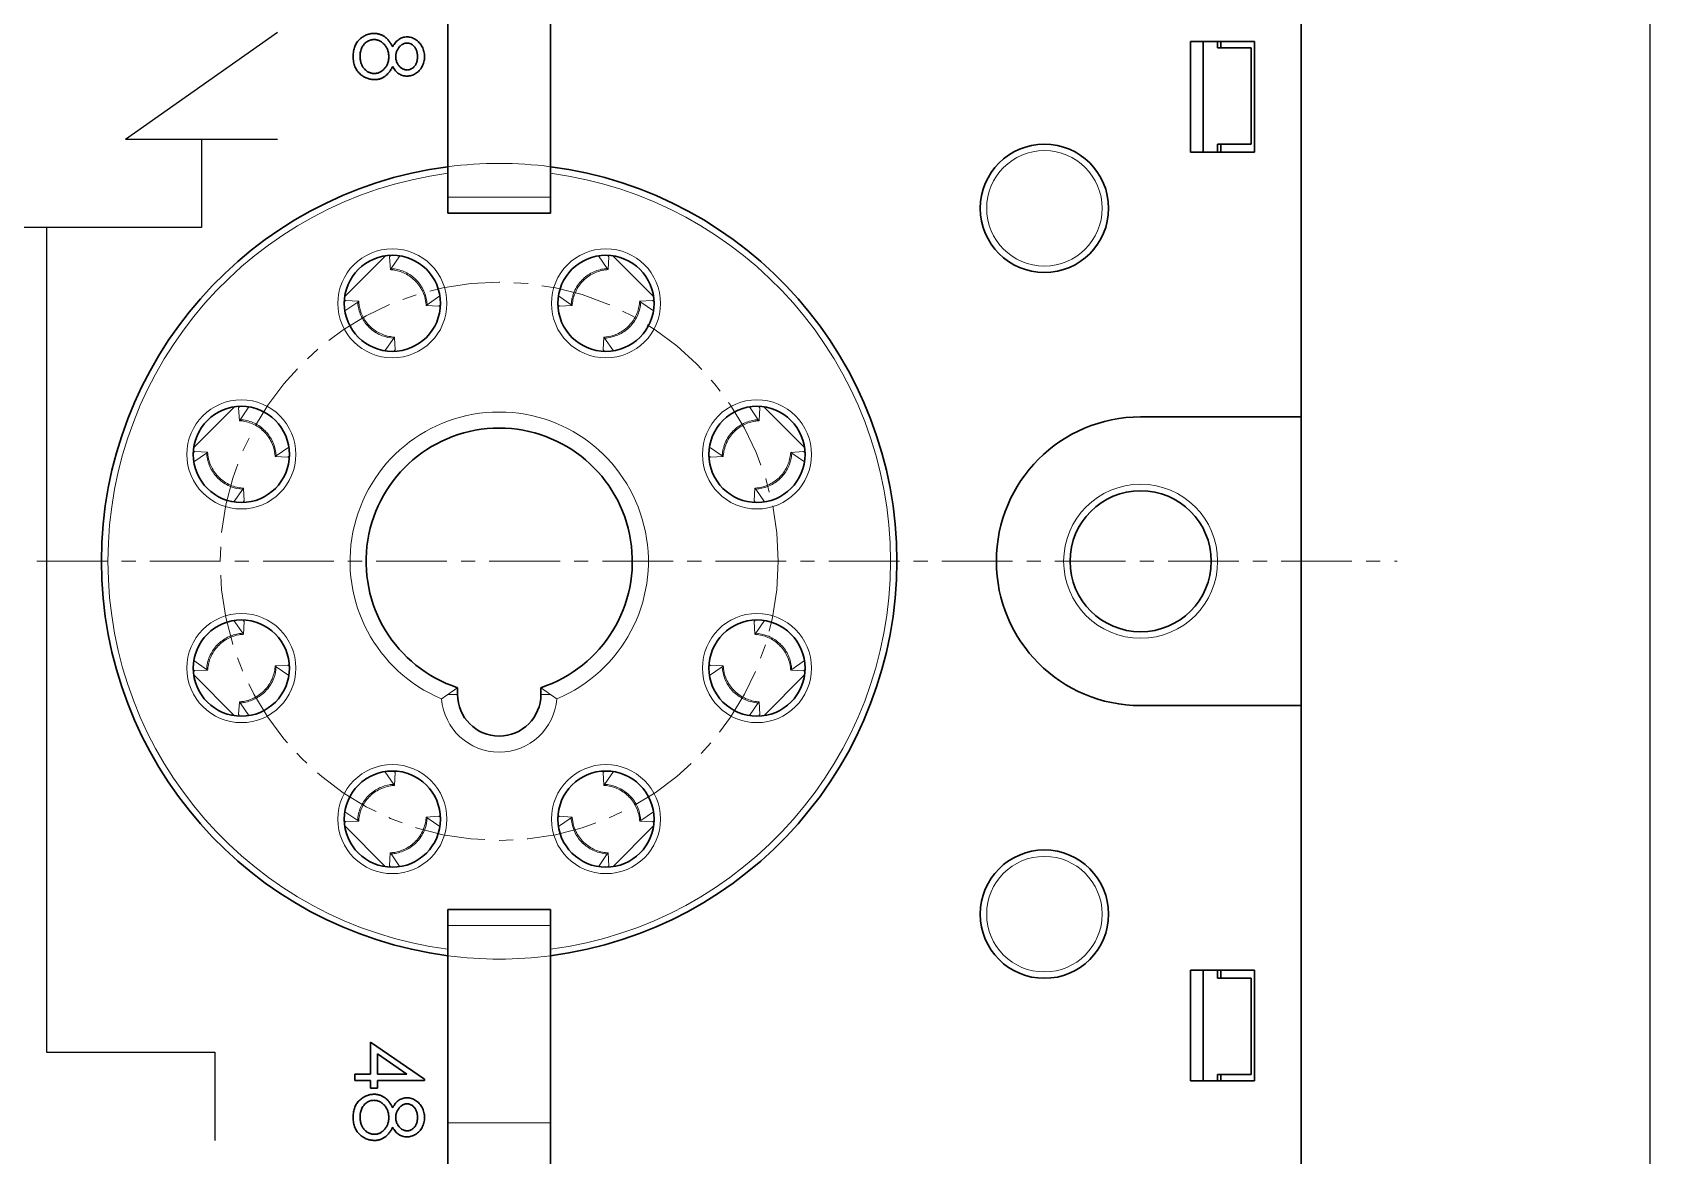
# Model space of a CAD drawing. Header units: millimetres. Extents: x 29 to 409, y 30 to 301.
# Drawn here: x 117.82 to 146.41, y 171.37 to 191.22 of the extents above; entities that cross this region are included whole.
import ezdxf

# ---------------------------------------------------------------- set-up
doc = ezdxf.new("R2010")
doc.units = ezdxf.units.MM
doc.linetypes.add('CENTER', pattern=[2, 1.25, -0.25, 0.25, -0.25])
doc.layers.add('ASHADE', color=7, linetype='Continuous')
for name, color, linetype, lineweight in [('Z_OM_CENTER', 4, 'CENTER', 13), ('Z_OM_OUTLINE', 7, 'Continuous', 30), ('Z_OM_THIN_LINE', 2, 'Continuous', 13)]:
    doc.layers.add(name, color=color, linetype=linetype, lineweight=lineweight)

msp = doc.modelspace()

# ---------------------------------------------------------------- linework, layer by layer
for p, q in [((120.807, 189.327), (120.807, 187.771)), ((120.807, 187.771), (115.329, 187.771)), ((118.068, 187.771), (118.068, 173.194)), ((118.068, 173.194), (121.045, 173.194)), ((121.045, 173.194), (121.045, 171.636))]:
    msp.add_line(p, q)
at = {"layer": 'ASHADE', "ltscale": 2}
for p, q in [((146.409, 236.123), (146.409, 157.77)), ((122.149, 191.219), (119.466, 189.327))]:
    msp.add_line(p, q, dxfattribs=at)
at = {"layer": 'ASHADE'}
msp.add_line((122.149, 189.327), (119.466, 189.327), dxfattribs=at)
at = {"layer": 'Z_OM_CENTER'}
msp.add_line((111.895, 181.872), (141.946, 181.872), dxfattribs=at)
msp.add_circle((126.07, 181.872), 4.933, dxfattribs=at)
at = {"layer": 'Z_OM_OUTLINE'}
for p, q in [((125.162, 201.15), (125.162, 188.844)), ((126.977, 188.844), (126.977, 201.15)), ((140.245, 195.537), (140.245, 184.424)), ((138.289, 191.058), (138.289, 189.101)), ((139.423, 191.058), (138.289, 191.058)), ((138.515, 189.101), (138.515, 191.058)), ((138.77, 191.058), (138.77, 190.944)), ((138.827, 191.058), (138.827, 190.944)), ((139.423, 189.101), (139.423, 191.058)), ((138.77, 190.944), (139.366, 190.944)), ((139.366, 190.944), (139.366, 189.243)), ((138.289, 189.101), (139.423, 189.101)), ((138.77, 189.243), (138.77, 189.101)), ((139.366, 189.243), (138.77, 189.243)), ((138.827, 189.243), (138.827, 189.101)), ((125.162, 188.73), (125.162, 188.024)), ((126.977, 188.024), (126.977, 188.73)), ((126.977, 188.024), (125.162, 188.024)), ((139.961, 184.424), (137.41, 184.424)), ((140.245, 184.424), (139.961, 184.424)), ((140.245, 184.424), (140.245, 184.31)), ((140.245, 179.434), (140.245, 184.31)), ((125.333, 179.637), (125.333, 179.519)), ((126.807, 179.519), (126.807, 179.637)), ((137.41, 179.321), (139.961, 179.321)), ((139.961, 179.321), (140.245, 179.321)), ((140.245, 179.434), (140.245, 179.321)), ((140.245, 179.321), (140.245, 168.207)), ((125.162, 175.72), (126.977, 175.72)), ((125.162, 175.72), (125.162, 175.014)), ((126.977, 175.014), (126.977, 175.72)), ((125.162, 174.9), (125.162, 162.594)), ((126.977, 162.594), (126.977, 174.9)), ((139.423, 174.643), (138.289, 174.643)), ((138.289, 174.643), (138.289, 172.687)), ((138.515, 172.687), (138.515, 174.643)), ((138.77, 174.643), (138.77, 174.501)), ((138.77, 174.501), (139.366, 174.501)), ((138.827, 174.501), (138.827, 174.643)), ((139.366, 174.501), (139.366, 172.8)), ((139.423, 172.687), (139.423, 174.643)), ((123.795, 172.806), (123.795, 173.375)), ((123.795, 173.375), (124.749, 172.72)), ((124.439, 172.806), (123.918, 173.164)), ((123.918, 173.164), (123.918, 172.806)), ((123.518, 172.698), (123.518, 172.806)), ((123.518, 172.806), (123.795, 172.806)), ((123.795, 172.698), (123.518, 172.698)), ((123.795, 172.56), (123.795, 172.698)), ((123.918, 172.806), (124.439, 172.806)), ((124.749, 172.698), (123.918, 172.698)), ((123.918, 172.698), (123.918, 172.56)), ((124.749, 172.72), (124.749, 172.698)), ((138.77, 172.8), (138.77, 172.687)), ((139.366, 172.8), (138.77, 172.8)), ((138.827, 172.687), (138.827, 172.8)), ((123.918, 172.56), (123.795, 172.56)), ((138.289, 172.687), (139.423, 172.687))]:
    msp.add_line(p, q, dxfattribs=at)
for centre, radius in [((135.709, 188.109), 1.134), ((124.182, 186.43), 0.85), ((127.957, 186.43), 0.85), ((121.512, 183.76), 0.85), ((130.627, 183.76), 0.85), ((137.41, 181.872), 1.247), ((121.512, 179.984), 0.85), ((130.627, 179.984), 0.85), ((124.182, 177.315), 0.85), ((127.957, 177.315), 0.85), ((135.709, 175.635), 1.134)]:
    msp.add_circle(centre, radius, dxfattribs=at)
for centre, radius, start, end in [((126.07, 181.872), 7.031, 97.4137, 262.5863), ((126.07, 181.872), 7.031, 277.4137, 82.5863), ((137.41, 181.872), 2.551, 90, 270), ((126.07, 181.872), 2.353, 288.2554, 251.7446), ((126.07, 179.519), 0.737, 180, 0)]:
    msp.add_arc(centre, radius, start, end, dxfattribs=at)
for points, knots in [([(123.487, 190.794), (123.488, 190.81), (123.489, 190.841), (123.494, 190.887), (123.503, 190.929), (123.515, 190.969), (123.532, 191.006), (123.552, 191.039), (123.575, 191.07), (123.603, 191.097), (123.632, 191.121), (123.662, 191.142), (123.693, 191.159), (123.724, 191.174), (123.757, 191.186), (123.79, 191.194), (123.824, 191.199), (123.846, 191.199), (123.858, 191.2)], [0, 0, 0, 0, 0.078554, 0.152858, 0.223553, 0.290738, 0.355408, 0.418294, 0.48039, 0.543072, 0.604921, 0.664394, 0.721936, 0.778013, 0.833835, 0.888865, 0.944091, 1, 1, 1, 1]), ([(123.854, 191.092), (123.844, 191.091), (123.822, 191.09), (123.79, 191.083), (123.76, 191.071), (123.731, 191.055), (123.703, 191.034), (123.679, 191.009), (123.658, 190.981), (123.641, 190.949), (123.627, 190.914), (123.618, 190.875), (123.611, 190.835), (123.611, 190.807), (123.61, 190.792)], [0, 0, 0, 0, 0.0749255, 0.1491945, 0.2245771, 0.3027299, 0.3823548, 0.4612145, 0.542631, 0.6269606, 0.7143537, 0.8048319, 0.9000909, 1, 1, 1, 1]), ([(124.118, 190.785), (124.118, 190.796), (124.118, 190.817), (124.114, 190.848), (124.108, 190.877), (124.099, 190.905), (124.088, 190.932), (124.074, 190.957), (124.058, 190.981), (124.04, 191.004), (124.02, 191.024), (123.998, 191.043), (123.976, 191.058), (123.954, 191.07), (123.93, 191.08), (123.906, 191.087), (123.88, 191.091), (123.863, 191.092), (123.854, 191.092)], [0, 0, 0, 0, 0.071271, 0.139816, 0.206503, 0.271543, 0.336092, 0.399815, 0.464273, 0.529341, 0.593716, 0.655632, 0.7149, 0.772168, 0.828849, 0.885119, 0.942078, 1, 1, 1, 1]), ([(123.858, 191.2), (123.866, 191.199), (123.883, 191.199), (123.908, 191.196), (123.931, 191.192), (123.955, 191.186), (123.978, 191.178), (124, 191.168), (124.021, 191.157), (124.042, 191.144), (124.062, 191.129), (124.082, 191.111), (124.101, 191.092), (124.119, 191.07), (124.137, 191.047), (124.154, 191.021), (124.171, 190.993), (124.182, 190.973), (124.187, 190.963)], [0, 0, 0, 0, 0.0588485, 0.1163054, 0.1726599, 0.2287605, 0.2845557, 0.3407401, 0.3971085, 0.4542808, 0.5127523, 0.573448, 0.6364163, 0.7023888, 0.7715029, 0.844198, 0.9200767, 1, 1, 1, 1]), ([(124.187, 190.963), (124.194, 190.977), (124.209, 191.004), (124.236, 191.04), (124.265, 191.07), (124.297, 191.095), (124.331, 191.114), (124.367, 191.128), (124.404, 191.137), (124.429, 191.138), (124.441, 191.138)], [0, 0, 0, 0, 0.1458763, 0.2820157, 0.410969, 0.5347112, 0.6543962, 0.7701078, 0.884543, 1, 1, 1, 1]), ([(124.439, 191.03), (124.433, 191.03), (124.421, 191.03), (124.402, 191.026), (124.385, 191.02), (124.367, 191.012), (124.35, 191.002), (124.334, 190.99), (124.318, 190.974), (124.302, 190.958), (124.288, 190.939), (124.275, 190.92), (124.265, 190.9), (124.256, 190.879), (124.25, 190.857), (124.245, 190.835), (124.242, 190.812), (124.242, 190.796), (124.241, 190.788)], [0, 0, 0, 0, 0.054576, 0.10785, 0.16217, 0.217474, 0.274475, 0.334804, 0.398034, 0.465249, 0.53341, 0.600034, 0.665926, 0.731025, 0.796839, 0.863262, 0.930816, 1, 1, 1, 1]), ([(124.626, 190.792), (124.626, 190.801), (124.625, 190.817), (124.623, 190.841), (124.619, 190.864), (124.613, 190.886), (124.605, 190.907), (124.595, 190.927), (124.584, 190.946), (124.571, 190.963), (124.557, 190.979), (124.543, 190.993), (124.527, 191.004), (124.511, 191.014), (124.494, 191.021), (124.476, 191.026), (124.458, 191.03), (124.446, 191.03), (124.439, 191.03)], [0, 0, 0, 0, 0.075221, 0.147165, 0.216383, 0.283941, 0.350301, 0.414972, 0.479181, 0.544184, 0.607558, 0.667324, 0.725168, 0.781029, 0.834891, 0.889471, 0.944089, 1, 1, 1, 1]), ([(124.441, 191.138), (124.454, 191.138), (124.48, 191.136), (124.518, 191.127), (124.556, 191.112), (124.592, 191.092), (124.627, 191.067), (124.658, 191.037), (124.685, 191.002), (124.708, 190.964), (124.727, 190.922), (124.739, 190.878), (124.748, 190.833), (124.749, 190.802), (124.749, 190.786)], [0, 0, 0, 0, 0.0740604, 0.1488743, 0.2266737, 0.3081503, 0.3912005, 0.4739748, 0.5583406, 0.6454044, 0.733357, 0.8210873, 0.9092848, 1, 1, 1, 1]), ([(123.619, 190.475), (123.609, 190.485), (123.588, 190.504), (123.561, 190.536), (123.538, 190.572), (123.519, 190.61), (123.505, 190.652), (123.495, 190.697), (123.489, 190.744), (123.488, 190.777), (123.487, 190.794)], [0, 0, 0, 0, 0.119283, 0.237093, 0.354796, 0.474576, 0.59746, 0.724926, 0.858883, 1, 1, 1, 1]), ([(123.61, 190.792), (123.611, 190.781), (123.611, 190.759), (123.615, 190.727), (123.621, 190.697), (123.629, 190.669), (123.64, 190.642), (123.653, 190.617), (123.668, 190.594), (123.687, 190.573), (123.706, 190.554), (123.726, 190.537), (123.748, 190.523), (123.77, 190.512), (123.792, 190.503), (123.816, 190.496), (123.841, 190.492), (123.857, 190.492), (123.866, 190.492)], [0, 0, 0, 0, 0.076539, 0.149123, 0.218771, 0.28534, 0.350781, 0.414576, 0.477614, 0.540787, 0.602606, 0.662422, 0.720006, 0.775964, 0.831158, 0.886696, 0.942567, 1, 1, 1, 1]), ([(123.866, 190.492), (123.874, 190.492), (123.89, 190.493), (123.914, 190.497), (123.937, 190.503), (123.959, 190.513), (123.981, 190.525), (124.002, 190.54), (124.023, 190.558), (124.042, 190.578), (124.06, 190.6), (124.076, 190.623), (124.089, 190.647), (124.099, 190.673), (124.108, 190.699), (124.114, 190.727), (124.118, 190.756), (124.118, 190.775), (124.118, 190.785)], [0, 0, 0, 0, 0.057334, 0.113052, 0.169164, 0.225971, 0.283742, 0.343364, 0.406235, 0.471713, 0.538317, 0.603371, 0.667636, 0.732253, 0.797026, 0.863062, 0.930364, 1, 1, 1, 1]), ([(124.241, 190.788), (124.242, 190.778), (124.242, 190.758), (124.248, 190.728), (124.256, 190.698), (124.269, 190.671), (124.284, 190.645), (124.301, 190.621), (124.322, 190.601), (124.345, 190.584), (124.369, 190.571), (124.393, 190.561), (124.417, 190.555), (124.434, 190.554), (124.442, 190.553)], [0, 0, 0, 0, 0.089713, 0.178541, 0.266908, 0.356931, 0.445731, 0.530796, 0.614591, 0.698244, 0.779084, 0.855316, 0.928538, 1, 1, 1, 1]), ([(124.749, 190.786), (124.749, 190.771), (124.748, 190.741), (124.739, 190.697), (124.726, 190.654), (124.707, 190.614), (124.684, 190.577), (124.657, 190.543), (124.626, 190.514), (124.592, 190.49), (124.555, 190.47), (124.517, 190.456), (124.478, 190.447), (124.451, 190.446), (124.438, 190.446)], [0, 0, 0, 0, 0.0893862, 0.1762594, 0.2630042, 0.3498012, 0.4354314, 0.5192022, 0.601265, 0.684145, 0.7658684, 0.8449177, 0.9223003, 1, 1, 1, 1]), ([(124.442, 190.553), (124.448, 190.554), (124.459, 190.554), (124.476, 190.557), (124.492, 190.562), (124.508, 190.569), (124.524, 190.577), (124.539, 190.588), (124.554, 190.6), (124.569, 190.614), (124.582, 190.63), (124.594, 190.649), (124.604, 190.668), (124.612, 190.69), (124.618, 190.713), (124.623, 190.738), (124.625, 190.765), (124.626, 190.783), (124.626, 190.792)], [0, 0, 0, 0, 0.050877, 0.100984, 0.151695, 0.202988, 0.255805, 0.311371, 0.368807, 0.430023, 0.492497, 0.556592, 0.622183, 0.690346, 0.761503, 0.836437, 0.915529, 1, 1, 1, 1]), ([(123.868, 190.384), (123.856, 190.384), (123.833, 190.385), (123.8, 190.39), (123.767, 190.396), (123.735, 190.407), (123.704, 190.419), (123.675, 190.435), (123.646, 190.453), (123.628, 190.468), (123.619, 190.475)], [0, 0, 0, 0, 0.128164, 0.253685, 0.377344, 0.500524, 0.6229, 0.745827, 0.871389, 1, 1, 1, 1]), ([(124.187, 190.616), (124.182, 190.606), (124.172, 190.587), (124.155, 190.56), (124.139, 190.535), (124.122, 190.512), (124.104, 190.491), (124.085, 190.472), (124.067, 190.454), (124.047, 190.44), (124.027, 190.426), (124.006, 190.415), (123.985, 190.405), (123.963, 190.398), (123.94, 190.391), (123.916, 190.387), (123.892, 190.385), (123.876, 190.384), (123.868, 190.384)], [0, 0, 0, 0, 0.079014, 0.154585, 0.226862, 0.295893, 0.361596, 0.424657, 0.485332, 0.544011, 0.600974, 0.657857, 0.713988, 0.769479, 0.826138, 0.882891, 0.940704, 1, 1, 1, 1]), ([(124.438, 190.446), (124.425, 190.446), (124.399, 190.447), (124.362, 190.455), (124.327, 190.469), (124.294, 190.488), (124.264, 190.512), (124.236, 190.542), (124.209, 190.577), (124.194, 190.603), (124.187, 190.616)], [0, 0, 0, 0, 0.121933, 0.239469, 0.354795, 0.471503, 0.5923, 0.719236, 0.854858, 1, 1, 1, 1]), ([(125.162, 188.844), (125.162, 188.844), (125.162, 188.832), (125.162, 188.789), (125.162, 188.76), (125.162, 188.73)], [0, 0, 0, 0, 0.5, 0.5, 1, 1, 1, 1]), ([(126.977, 188.73), (126.977, 188.76), (126.977, 188.789), (126.977, 188.832), (126.977, 188.844), (126.977, 188.844)], [0, 0, 0, 0, 0.5, 0.5, 1, 1, 1, 1]), ([(125.162, 175.014), (125.162, 174.984), (125.162, 174.955), (125.162, 174.913), (125.162, 174.9), (125.162, 174.9)], [0, 0, 0, 0, 0.5, 0.5, 1, 1, 1, 1]), ([(126.977, 174.9), (126.977, 174.9), (126.977, 174.913), (126.977, 174.955), (126.977, 174.984), (126.977, 175.014)], [0, 0, 0, 0, 0.5, 0.5, 1, 1, 1, 1]), ([(123.487, 172.046), (123.488, 172.062), (123.489, 172.094), (123.494, 172.139), (123.503, 172.182), (123.515, 172.222), (123.532, 172.258), (123.552, 172.292), (123.575, 172.322), (123.603, 172.349), (123.632, 172.374), (123.662, 172.395), (123.693, 172.412), (123.724, 172.427), (123.757, 172.438), (123.79, 172.446), (123.824, 172.451), (123.846, 172.452), (123.858, 172.452)], [0, 0, 0, 0, 0.078554, 0.152858, 0.223553, 0.290738, 0.355408, 0.418294, 0.48039, 0.543072, 0.604921, 0.664394, 0.721936, 0.778013, 0.833835, 0.888865, 0.944091, 1, 1, 1, 1]), ([(123.858, 172.452), (123.866, 172.452), (123.883, 172.452), (123.908, 172.449), (123.931, 172.445), (123.955, 172.439), (123.978, 172.431), (124, 172.421), (124.021, 172.41), (124.042, 172.396), (124.062, 172.382), (124.082, 172.364), (124.101, 172.345), (124.119, 172.323), (124.137, 172.299), (124.154, 172.273), (124.171, 172.245), (124.182, 172.226), (124.187, 172.215)], [0, 0, 0, 0, 0.0588485, 0.1163054, 0.1726599, 0.2287605, 0.2845557, 0.3407401, 0.3971085, 0.4542808, 0.5127523, 0.573448, 0.6364163, 0.7023888, 0.7715029, 0.844198, 0.9200767, 1, 1, 1, 1]), ([(123.854, 172.345), (123.844, 172.344), (123.822, 172.343), (123.79, 172.336), (123.76, 172.324), (123.731, 172.307), (123.703, 172.287), (123.679, 172.262), (123.658, 172.234), (123.641, 172.201), (123.627, 172.166), (123.618, 172.128), (123.611, 172.087), (123.611, 172.059), (123.61, 172.045)], [0, 0, 0, 0, 0.0749255, 0.1491945, 0.2245771, 0.3027299, 0.3823548, 0.4612145, 0.542631, 0.6269606, 0.7143537, 0.8048319, 0.9000909, 1, 1, 1, 1]), ([(124.118, 172.038), (124.118, 172.049), (124.118, 172.07), (124.114, 172.1), (124.108, 172.13), (124.099, 172.158), (124.088, 172.185), (124.074, 172.21), (124.058, 172.234), (124.04, 172.257), (124.02, 172.277), (123.998, 172.295), (123.976, 172.31), (123.954, 172.323), (123.93, 172.332), (123.906, 172.34), (123.88, 172.344), (123.863, 172.344), (123.854, 172.345)], [0, 0, 0, 0, 0.071271, 0.139816, 0.206503, 0.271543, 0.336092, 0.399815, 0.464273, 0.529341, 0.593716, 0.655632, 0.7149, 0.772168, 0.828849, 0.885119, 0.942078, 1, 1, 1, 1]), ([(124.187, 172.215), (124.194, 172.229), (124.209, 172.256), (124.236, 172.292), (124.265, 172.323), (124.297, 172.347), (124.331, 172.367), (124.367, 172.38), (124.404, 172.389), (124.429, 172.39), (124.441, 172.391)], [0, 0, 0, 0, 0.1458763, 0.2820157, 0.410969, 0.5347112, 0.6543962, 0.7701078, 0.884543, 1, 1, 1, 1]), ([(124.439, 172.283), (124.433, 172.283), (124.421, 172.282), (124.402, 172.279), (124.385, 172.273), (124.367, 172.265), (124.35, 172.255), (124.334, 172.242), (124.318, 172.227), (124.302, 172.21), (124.288, 172.192), (124.275, 172.173), (124.265, 172.152), (124.256, 172.132), (124.25, 172.11), (124.245, 172.088), (124.242, 172.064), (124.242, 172.049), (124.241, 172.041)], [0, 0, 0, 0, 0.054576, 0.10785, 0.16217, 0.217474, 0.274475, 0.334804, 0.398034, 0.465249, 0.53341, 0.600034, 0.665926, 0.731025, 0.796839, 0.863262, 0.930816, 1, 1, 1, 1]), ([(124.626, 172.045), (124.626, 172.053), (124.625, 172.07), (124.623, 172.094), (124.619, 172.117), (124.613, 172.139), (124.605, 172.16), (124.595, 172.179), (124.584, 172.198), (124.571, 172.216), (124.557, 172.231), (124.543, 172.245), (124.527, 172.257), (124.511, 172.266), (124.494, 172.274), (124.476, 172.279), (124.458, 172.283), (124.446, 172.283), (124.439, 172.283)], [0, 0, 0, 0, 0.075221, 0.147165, 0.216383, 0.283941, 0.350301, 0.414972, 0.479181, 0.544184, 0.607558, 0.667324, 0.725168, 0.781029, 0.834891, 0.889471, 0.944089, 1, 1, 1, 1]), ([(124.441, 172.391), (124.454, 172.39), (124.48, 172.389), (124.518, 172.38), (124.556, 172.365), (124.592, 172.345), (124.627, 172.32), (124.658, 172.29), (124.685, 172.255), (124.708, 172.216), (124.727, 172.175), (124.739, 172.131), (124.748, 172.086), (124.749, 172.055), (124.749, 172.039)], [0, 0, 0, 0, 0.0740604, 0.1488743, 0.2266737, 0.3081503, 0.3912005, 0.4739748, 0.5583406, 0.6454044, 0.733357, 0.8210873, 0.9092848, 1, 1, 1, 1]), ([(123.619, 171.728), (123.609, 171.737), (123.588, 171.756), (123.561, 171.789), (123.538, 171.824), (123.519, 171.863), (123.505, 171.905), (123.495, 171.949), (123.489, 171.997), (123.488, 172.029), (123.487, 172.046)], [0, 0, 0, 0, 0.1192835, 0.2370929, 0.354796, 0.4745763, 0.5974601, 0.7249262, 0.8588832, 1, 1, 1, 1]), ([(123.61, 172.045), (123.611, 172.034), (123.611, 172.012), (123.615, 171.98), (123.621, 171.95), (123.629, 171.921), (123.64, 171.895), (123.653, 171.87), (123.668, 171.847), (123.687, 171.826), (123.706, 171.807), (123.726, 171.79), (123.748, 171.776), (123.77, 171.765), (123.792, 171.756), (123.816, 171.749), (123.841, 171.745), (123.857, 171.745), (123.866, 171.745)], [0, 0, 0, 0, 0.076539, 0.149123, 0.218771, 0.28534, 0.350781, 0.414576, 0.477614, 0.540787, 0.602606, 0.662422, 0.720006, 0.775964, 0.831158, 0.886696, 0.942567, 1, 1, 1, 1]), ([(123.866, 171.745), (123.874, 171.745), (123.89, 171.745), (123.914, 171.749), (123.937, 171.756), (123.959, 171.766), (123.981, 171.778), (124.002, 171.793), (124.023, 171.81), (124.042, 171.83), (124.06, 171.852), (124.076, 171.875), (124.089, 171.9), (124.099, 171.925), (124.108, 171.952), (124.114, 171.98), (124.118, 172.009), (124.118, 172.028), (124.118, 172.038)], [0, 0, 0, 0, 0.057334, 0.113052, 0.169164, 0.225971, 0.283742, 0.343364, 0.406235, 0.471713, 0.538317, 0.603371, 0.667636, 0.732253, 0.797026, 0.863062, 0.930364, 1, 1, 1, 1]), ([(124.187, 171.869), (124.182, 171.859), (124.172, 171.84), (124.155, 171.813), (124.139, 171.787), (124.122, 171.764), (124.104, 171.743), (124.085, 171.724), (124.067, 171.707), (124.047, 171.692), (124.027, 171.679), (124.006, 171.668), (123.985, 171.658), (123.963, 171.65), (123.94, 171.644), (123.916, 171.64), (123.892, 171.637), (123.876, 171.637), (123.868, 171.637)], [0, 0, 0, 0, 0.079014, 0.154585, 0.226862, 0.295893, 0.361596, 0.424657, 0.485332, 0.544011, 0.600974, 0.657857, 0.713988, 0.769479, 0.826138, 0.882891, 0.940704, 1, 1, 1, 1]), ([(124.438, 171.698), (124.425, 171.699), (124.399, 171.7), (124.362, 171.708), (124.327, 171.722), (124.294, 171.74), (124.264, 171.765), (124.236, 171.794), (124.209, 171.829), (124.194, 171.855), (124.187, 171.869)], [0, 0, 0, 0, 0.121933, 0.239469, 0.354795, 0.471503, 0.5923, 0.719236, 0.854858, 1, 1, 1, 1]), ([(124.241, 172.041), (124.242, 172.03), (124.242, 172.01), (124.248, 171.98), (124.256, 171.951), (124.269, 171.923), (124.284, 171.897), (124.301, 171.874), (124.322, 171.854), (124.345, 171.837), (124.369, 171.823), (124.393, 171.813), (124.417, 171.807), (124.434, 171.806), (124.442, 171.806)], [0, 0, 0, 0, 0.089713, 0.178541, 0.266908, 0.356931, 0.445731, 0.530796, 0.614591, 0.698244, 0.779084, 0.855316, 0.928538, 1, 1, 1, 1]), ([(124.749, 172.039), (124.749, 172.024), (124.748, 171.994), (124.739, 171.949), (124.726, 171.907), (124.707, 171.867), (124.684, 171.829), (124.657, 171.796), (124.626, 171.767), (124.592, 171.742), (124.555, 171.723), (124.517, 171.709), (124.478, 171.7), (124.451, 171.699), (124.438, 171.698)], [0, 0, 0, 0, 0.0893862, 0.1762594, 0.2630042, 0.3498012, 0.4354314, 0.5192022, 0.601265, 0.684145, 0.7658684, 0.8449177, 0.9223003, 1, 1, 1, 1]), ([(124.442, 171.806), (124.448, 171.806), (124.459, 171.807), (124.476, 171.81), (124.492, 171.814), (124.508, 171.821), (124.524, 171.83), (124.539, 171.84), (124.554, 171.853), (124.569, 171.867), (124.582, 171.883), (124.594, 171.901), (124.604, 171.921), (124.612, 171.943), (124.618, 171.966), (124.623, 171.991), (124.625, 172.017), (124.626, 172.036), (124.626, 172.045)], [0, 0, 0, 0, 0.050877, 0.100984, 0.151695, 0.202988, 0.255805, 0.311371, 0.368807, 0.430023, 0.492497, 0.556592, 0.622183, 0.690346, 0.761503, 0.836437, 0.915529, 1, 1, 1, 1]), ([(123.868, 171.637), (123.856, 171.637), (123.833, 171.638), (123.8, 171.642), (123.767, 171.649), (123.735, 171.659), (123.704, 171.672), (123.675, 171.688), (123.646, 171.706), (123.628, 171.72), (123.619, 171.728)], [0, 0, 0, 0, 0.128164, 0.253685, 0.377344, 0.500524, 0.6229, 0.745827, 0.871389, 1, 1, 1, 1])]:
    msp.add_open_spline(points, degree=3, knots=knots, dxfattribs=at)
at = {"layer": 'Z_OM_THIN_LINE'}
for p, q in [((125.162, 188.308), (126.977, 188.308)), ((124.156, 187.28), (124.132, 187.252)), ((124.152, 187.28), (124.132, 187.252)), ((127.983, 187.28), (128.008, 187.252)), ((127.987, 187.28), (128.008, 187.252)), ((123.34, 186.55), (124.062, 187.271)), ((124.146, 187.025), (124.132, 187.252)), ((124.145, 187.03), (124.159, 187.044)), ((124.145, 187.026), (124.145, 187.03)), ((124.159, 187.044), (124.314, 187.27)), ((127.981, 187.044), (127.826, 187.27)), ((127.981, 187.044), (127.994, 187.03)), ((127.994, 187.03), (128.008, 187.252)), ((127.994, 187.03), (127.994, 187.026)), ((128.078, 187.271), (128.799, 186.55)), ((123.332, 186.455), (123.359, 186.48)), ((123.332, 186.459), (123.359, 186.48)), ((123.568, 186.453), (123.342, 186.298)), ((123.582, 186.466), (123.359, 186.48)), ((123.568, 186.453), (123.582, 186.466)), ((123.582, 186.466), (123.586, 186.466)), ((125.022, 186.561), (124.796, 186.406)), ((127.117, 186.561), (127.343, 186.406)), ((128.553, 186.466), (128.78, 186.48)), ((128.554, 186.466), (128.558, 186.466)), ((128.558, 186.466), (128.572, 186.453)), ((128.572, 186.453), (128.798, 186.298)), ((128.808, 186.455), (128.78, 186.48)), ((128.807, 186.459), (128.78, 186.48)), ((125.005, 186.379), (124.777, 186.393)), ((124.782, 186.393), (124.778, 186.393)), ((124.796, 186.406), (124.782, 186.393)), ((125.032, 186.404), (125.005, 186.379)), ((125.005, 186.379), (125.032, 186.4)), ((127.107, 186.404), (127.135, 186.379)), ((127.135, 186.379), (127.107, 186.4)), ((127.135, 186.379), (127.357, 186.393)), ((127.357, 186.393), (127.343, 186.406)), ((127.361, 186.393), (127.357, 186.393)), ((124.05, 185.589), (124.205, 185.815)), ((124.219, 185.829), (124.205, 185.815)), ((124.208, 185.579), (124.232, 185.607)), ((124.232, 185.607), (124.212, 185.58)), ((124.218, 185.833), (124.219, 185.829)), ((124.232, 185.607), (124.219, 185.829)), ((127.907, 185.607), (127.921, 185.834)), ((127.931, 185.579), (127.907, 185.607)), ((127.907, 185.607), (127.928, 185.58)), ((127.921, 185.829), (127.921, 185.833)), ((127.934, 185.815), (127.921, 185.829)), ((128.089, 185.589), (127.934, 185.815)), ((120.67, 183.88), (121.392, 184.602)), ((121.486, 184.61), (121.462, 184.582)), ((121.483, 184.61), (121.462, 184.582)), ((121.476, 184.355), (121.462, 184.582)), ((121.489, 184.374), (121.644, 184.6)), ((130.65, 184.374), (130.495, 184.6)), ((130.653, 184.61), (130.677, 184.582)), ((130.657, 184.61), (130.677, 184.582)), ((130.664, 184.36), (130.677, 184.582)), ((130.747, 184.602), (131.469, 183.88)), ((121.476, 184.36), (121.489, 184.374)), ((121.476, 184.356), (121.476, 184.36)), ((130.65, 184.374), (130.664, 184.36)), ((130.664, 184.36), (130.664, 184.356)), ((122.353, 183.891), (122.127, 183.737)), ((129.787, 183.891), (130.013, 183.737)), ((120.662, 183.786), (120.69, 183.81)), ((120.662, 183.79), (120.69, 183.81)), ((120.898, 183.783), (120.672, 183.628)), ((120.912, 183.797), (120.69, 183.81)), ((120.898, 183.783), (120.912, 183.797)), ((120.912, 183.797), (120.916, 183.796)), ((122.335, 183.71), (122.107, 183.723)), ((122.113, 183.723), (122.109, 183.723)), ((122.127, 183.737), (122.113, 183.723)), ((122.362, 183.734), (122.335, 183.71)), ((122.335, 183.71), (122.362, 183.73)), ((129.777, 183.734), (129.804, 183.71)), ((129.804, 183.71), (129.777, 183.73)), ((129.804, 183.71), (130.027, 183.723)), ((130.027, 183.723), (130.013, 183.737)), ((130.031, 183.723), (130.027, 183.723)), ((131.222, 183.796), (131.45, 183.81)), ((131.223, 183.796), (131.227, 183.797)), ((131.227, 183.797), (131.241, 183.783)), ((131.241, 183.783), (131.467, 183.628)), ((131.477, 183.786), (131.45, 183.81)), ((131.477, 183.79), (131.45, 183.81)), ((121.381, 182.92), (121.536, 183.146)), ((121.549, 183.16), (121.536, 183.146)), ((121.549, 183.163), (121.549, 183.16)), ((121.563, 182.937), (121.549, 183.16)), ((130.577, 182.937), (130.591, 183.165)), ((130.59, 183.16), (130.591, 183.163)), ((130.604, 183.146), (130.59, 183.16)), ((130.759, 182.92), (130.604, 183.146)), ((121.538, 182.91), (121.563, 182.937)), ((121.563, 182.937), (121.542, 182.91)), ((130.601, 182.91), (130.577, 182.937)), ((130.577, 182.937), (130.597, 182.91)), ((121.381, 180.825), (121.536, 180.599)), ((121.538, 180.834), (121.563, 180.807)), ((121.563, 180.807), (121.542, 180.834)), ((121.563, 180.807), (121.549, 180.58)), ((130.601, 180.834), (130.577, 180.807)), ((130.577, 180.807), (130.597, 180.834)), ((130.577, 180.807), (130.59, 180.585)), ((130.759, 180.825), (130.604, 180.599)), ((121.536, 180.599), (121.549, 180.585)), ((121.549, 180.585), (121.549, 180.581)), ((130.59, 180.585), (130.604, 180.599)), ((130.591, 180.581), (130.59, 180.585)), ((120.662, 179.958), (120.69, 179.934)), ((120.662, 179.955), (120.69, 179.934)), ((121.392, 179.142), (120.67, 179.864)), ((120.898, 179.961), (120.672, 180.116)), ((120.917, 179.948), (120.69, 179.934)), ((120.912, 179.948), (120.898, 179.961)), ((120.916, 179.948), (120.912, 179.948)), ((122.109, 180.021), (122.113, 180.021)), ((122.335, 180.035), (122.113, 180.021)), ((122.113, 180.021), (122.127, 180.008)), ((122.353, 179.853), (122.127, 180.008)), ((122.362, 180.01), (122.335, 180.035)), ((122.335, 180.035), (122.362, 180.014)), ((129.777, 180.01), (129.804, 180.035)), ((129.804, 180.035), (129.777, 180.014)), ((129.787, 179.853), (130.013, 180.008)), ((129.804, 180.035), (130.032, 180.021)), ((130.013, 180.008), (130.027, 180.021)), ((130.027, 180.021), (130.031, 180.021)), ((131.469, 179.864), (130.747, 179.142)), ((131.227, 179.948), (131.223, 179.948)), ((131.241, 179.961), (131.227, 179.948)), ((131.227, 179.948), (131.45, 179.934)), ((131.241, 179.961), (131.467, 180.116)), ((131.477, 179.958), (131.45, 179.934)), ((131.477, 179.955), (131.45, 179.934)), ((121.476, 179.384), (121.462, 179.162)), ((121.476, 179.384), (121.476, 179.388)), ((121.489, 179.37), (121.476, 179.384)), ((121.489, 179.37), (121.644, 179.144)), ((125.164, 179.519), (125.333, 179.519)), ((126.975, 179.519), (126.807, 179.519)), ((130.65, 179.37), (130.495, 179.144)), ((130.664, 179.384), (130.65, 179.37)), ((130.663, 179.389), (130.677, 179.162)), ((130.664, 179.388), (130.664, 179.384)), ((121.486, 179.134), (121.462, 179.162)), ((121.483, 179.134), (121.462, 179.162)), ((130.653, 179.134), (130.677, 179.162)), ((130.657, 179.134), (130.677, 179.162)), ((124.05, 178.155), (124.205, 177.929)), ((124.208, 178.165), (124.232, 178.137)), ((124.232, 178.137), (124.212, 178.165)), ((124.232, 178.137), (124.218, 177.91)), ((127.931, 178.165), (127.907, 178.137)), ((127.907, 178.137), (127.928, 178.165)), ((127.907, 178.137), (127.921, 177.915)), ((128.089, 178.155), (127.934, 177.929)), ((124.205, 177.929), (124.219, 177.915)), ((124.219, 177.915), (124.218, 177.911)), ((127.921, 177.915), (127.934, 177.929)), ((127.921, 177.911), (127.921, 177.915)), ((123.332, 177.289), (123.359, 177.264)), ((123.332, 177.285), (123.359, 177.264)), ((123.568, 177.291), (123.342, 177.446)), ((123.587, 177.278), (123.359, 177.264)), ((123.582, 177.278), (123.568, 177.291)), ((123.586, 177.278), (123.582, 177.278)), ((124.778, 177.351), (124.782, 177.351)), ((125.005, 177.365), (124.782, 177.351)), ((124.782, 177.351), (124.796, 177.338)), ((125.022, 177.183), (124.796, 177.338)), ((125.032, 177.341), (125.005, 177.365)), ((125.005, 177.365), (125.032, 177.344)), ((127.107, 177.341), (127.135, 177.365)), ((127.135, 177.365), (127.107, 177.344)), ((127.117, 177.183), (127.343, 177.338)), ((127.135, 177.365), (127.362, 177.351)), ((127.343, 177.338), (127.357, 177.351)), ((127.357, 177.351), (127.361, 177.351)), ((128.558, 177.278), (128.554, 177.278)), ((128.572, 177.291), (128.558, 177.278)), ((128.558, 177.278), (128.78, 177.264)), ((128.572, 177.291), (128.798, 177.446)), ((128.808, 177.289), (128.78, 177.264)), ((128.807, 177.285), (128.78, 177.264)), ((124.062, 176.473), (123.34, 177.194)), ((128.799, 177.194), (128.078, 176.473)), ((124.145, 176.714), (124.132, 176.492)), ((124.145, 176.714), (124.145, 176.718)), ((124.159, 176.7), (124.145, 176.714)), ((124.159, 176.7), (124.314, 176.474)), ((127.981, 176.7), (127.826, 176.474)), ((127.994, 176.714), (127.981, 176.7)), ((127.994, 176.72), (128.008, 176.492)), ((127.994, 176.718), (127.994, 176.714)), ((124.156, 176.465), (124.132, 176.492)), ((124.152, 176.465), (124.132, 176.492)), ((127.983, 176.465), (128.008, 176.492)), ((127.987, 176.465), (128.008, 176.492)), ((126.977, 175.437), (125.162, 175.437)), ((126.977, 171.95), (125.162, 171.95))]:
    msp.add_line(p, q, dxfattribs=at)
for centre, radius in [((135.709, 188.109), 1.021), ((124.182, 186.43), 0.964), ((127.957, 186.43), 0.964), ((121.512, 183.76), 0.964), ((130.627, 183.76), 0.964), ((137.41, 181.872), 1.361), ((121.512, 179.984), 0.964), ((130.627, 179.984), 0.964), ((124.182, 177.315), 0.964), ((127.957, 177.315), 0.964), ((135.709, 175.635), 1.021)]:
    msp.add_circle(centre, radius, dxfattribs=at)
for centre, radius, start, end in [((126.07, 181.872), 6.917, 97.5359, 262.4641), ((126.07, 181.872), 7.031, 82.5863, 97.4137), ((126.07, 181.872), 6.917, 277.5359, 82.4641), ((126.07, 181.872), 2.637, 292.7014, 247.2986), ((126.07, 179.519), 1.021, 184.4532, 355.5468), ((126.07, 181.872), 7.031, 262.5863, 277.4137)]:
    msp.add_arc(centre, radius, start, end, dxfattribs=at)
for points, knots in [([(124.778, 186.393), (124.776, 186.418), (124.768, 186.506), (124.715, 186.667), (124.583, 186.85), (124.386, 186.981), (124.23, 187.02), (124.151, 187.025), (124.145, 187.026)], [0, 0, 0, 0, 0.078186, 0.272228, 0.514044, 0.755885, 0.981738, 1, 1, 1, 1]), ([(124.159, 187.044), (124.159, 187.044), (124.169, 187.043), (124.256, 187.036), (124.417, 186.992), (124.558, 186.893), (124.672, 186.771), (124.76, 186.628), (124.792, 186.479), (124.796, 186.406), (124.796, 186.406)], [0, 0, 0, 0, 0.000035, 0.031778, 0.265569, 0.499916, 0.544371, 0.776643, 0.999966, 1, 1, 1, 1]), ([(127.343, 186.406), (127.343, 186.406), (127.347, 186.475), (127.378, 186.624), (127.498, 186.823), (127.685, 186.973), (127.856, 187.032), (127.957, 187.043), (127.981, 187.044), (127.981, 187.044)], [0, 0, 0, 0, 0.000034, 0.209521, 0.458308, 0.692394, 0.926109, 0.999965, 1, 1, 1, 1]), ([(127.994, 187.026), (127.969, 187.024), (127.881, 187.015), (127.72, 186.963), (127.537, 186.831), (127.406, 186.634), (127.367, 186.477), (127.361, 186.399), (127.361, 186.393)], [0, 0, 0, 0, 0.078186, 0.272228, 0.514044, 0.755885, 0.981738, 1, 1, 1, 1]), ([(124.205, 185.815), (124.205, 185.815), (124.137, 185.819), (123.987, 185.85), (123.788, 185.97), (123.639, 186.157), (123.58, 186.328), (123.569, 186.429), (123.568, 186.453), (123.568, 186.453)], [0, 0, 0, 0, 0.000035, 0.209521, 0.458308, 0.692394, 0.926109, 0.999966, 1, 1, 1, 1]), ([(123.586, 186.466), (123.588, 186.441), (123.596, 186.353), (123.649, 186.192), (123.781, 186.009), (123.977, 185.878), (124.134, 185.839), (124.213, 185.834), (124.218, 185.833)], [0, 0, 0, 0, 0.0781862, 0.2722279, 0.5140442, 0.7558852, 0.9817385, 1, 1, 1, 1]), ([(127.921, 185.833), (127.946, 185.835), (128.034, 185.844), (128.195, 185.896), (128.378, 186.028), (128.509, 186.225), (128.548, 186.382), (128.553, 186.46), (128.554, 186.466)], [0, 0, 0, 0, 0.078186, 0.272228, 0.514044, 0.755885, 0.981738, 1, 1, 1, 1]), ([(128.572, 186.453), (128.572, 186.453), (128.571, 186.442), (128.564, 186.356), (128.52, 186.194), (128.421, 186.054), (128.299, 185.939), (128.156, 185.852), (128.007, 185.819), (127.934, 185.815), (127.934, 185.815)], [0, 0, 0, 0, 0.000034, 0.031778, 0.265569, 0.499916, 0.544371, 0.776643, 0.999965, 1, 1, 1, 1]), ([(122.109, 183.723), (122.106, 183.749), (122.098, 183.836), (122.046, 183.998), (121.914, 184.181), (121.717, 184.311), (121.56, 184.35), (121.482, 184.356), (121.476, 184.356)], [0, 0, 0, 0, 0.078186, 0.272228, 0.514044, 0.755885, 0.981738, 1, 1, 1, 1]), ([(121.489, 184.374), (121.489, 184.374), (121.499, 184.374), (121.586, 184.367), (121.748, 184.323), (121.888, 184.223), (122.002, 184.101), (122.09, 183.958), (122.123, 183.81), (122.127, 183.737), (122.127, 183.737)], [0, 0, 0, 0, 0.000034, 0.031778, 0.265569, 0.499916, 0.544371, 0.776643, 0.999965, 1, 1, 1, 1]), ([(130.013, 183.737), (130.013, 183.737), (130.016, 183.805), (130.048, 183.955), (130.167, 184.154), (130.354, 184.303), (130.526, 184.362), (130.626, 184.373), (130.65, 184.374), (130.65, 184.374)], [0, 0, 0, 0, 0.000035, 0.209521, 0.458308, 0.692394, 0.926109, 0.999966, 1, 1, 1, 1]), ([(130.664, 184.356), (130.638, 184.354), (130.551, 184.346), (130.389, 184.293), (130.206, 184.161), (130.075, 183.964), (130.037, 183.808), (130.031, 183.729), (130.031, 183.723)], [0, 0, 0, 0, 0.0781862, 0.2722279, 0.5140442, 0.7558852, 0.9817385, 1, 1, 1, 1]), ([(121.536, 183.146), (121.536, 183.146), (121.467, 183.149), (121.317, 183.18), (121.119, 183.3), (120.969, 183.487), (120.91, 183.659), (120.899, 183.759), (120.898, 183.783), (120.898, 183.783)], [0, 0, 0, 0, 0.000034, 0.209521, 0.458308, 0.692394, 0.926109, 0.999965, 1, 1, 1, 1]), ([(120.916, 183.796), (120.918, 183.771), (120.926, 183.683), (120.979, 183.522), (121.111, 183.339), (121.308, 183.208), (121.465, 183.169), (121.543, 183.164), (121.549, 183.163)], [0, 0, 0, 0, 0.078186, 0.272228, 0.514044, 0.755885, 0.981738, 1, 1, 1, 1]), ([(130.591, 183.163), (130.616, 183.166), (130.703, 183.174), (130.865, 183.227), (131.048, 183.359), (131.179, 183.555), (131.218, 183.712), (131.223, 183.79), (131.223, 183.796)], [0, 0, 0, 0, 0.078186, 0.272228, 0.514044, 0.755885, 0.981738, 1, 1, 1, 1]), ([(131.241, 183.783), (131.241, 183.783), (131.241, 183.773), (131.234, 183.686), (131.19, 183.525), (131.091, 183.384), (130.968, 183.27), (130.826, 183.182), (130.677, 183.15), (130.604, 183.146), (130.604, 183.146)], [0, 0, 0, 0, 0.000035, 0.031778, 0.265569, 0.499916, 0.544371, 0.776643, 0.999966, 1, 1, 1, 1]), ([(120.898, 179.961), (120.898, 179.961), (120.898, 179.971), (120.905, 180.058), (120.95, 180.22), (121.049, 180.36), (121.171, 180.475), (121.314, 180.562), (121.462, 180.595), (121.536, 180.599), (121.536, 180.599)], [0, 0, 0, 0, 0.000035, 0.031778, 0.265569, 0.499916, 0.544371, 0.776643, 0.999966, 1, 1, 1, 1]), ([(121.549, 180.581), (121.524, 180.578), (121.436, 180.57), (121.274, 180.518), (121.091, 180.386), (120.961, 180.189), (120.922, 180.032), (120.916, 179.954), (120.916, 179.948)], [0, 0, 0, 0, 0.078186, 0.272228, 0.514044, 0.755885, 0.981738, 1, 1, 1, 1]), ([(131.223, 179.948), (131.221, 179.973), (131.213, 180.061), (131.16, 180.222), (131.028, 180.405), (130.832, 180.536), (130.675, 180.575), (130.596, 180.58), (130.591, 180.581)], [0, 0, 0, 0, 0.078186, 0.272228, 0.514044, 0.755885, 0.981738, 1, 1, 1, 1]), ([(130.604, 180.599), (130.604, 180.599), (130.672, 180.595), (130.822, 180.564), (131.021, 180.444), (131.171, 180.257), (131.229, 180.086), (131.24, 179.985), (131.241, 179.961), (131.241, 179.961)], [0, 0, 0, 0, 0.000034, 0.209521, 0.458308, 0.692394, 0.926109, 0.999965, 1, 1, 1, 1]), ([(121.476, 179.388), (121.501, 179.39), (121.589, 179.398), (121.75, 179.451), (121.933, 179.583), (122.064, 179.78), (122.103, 179.937), (122.108, 180.015), (122.109, 180.021)], [0, 0, 0, 0, 0.0781862, 0.2722279, 0.5140442, 0.7558852, 0.9817385, 1, 1, 1, 1]), ([(122.127, 180.008), (122.127, 180.008), (122.123, 179.939), (122.092, 179.789), (121.972, 179.591), (121.785, 179.441), (121.614, 179.382), (121.513, 179.371), (121.489, 179.37), (121.489, 179.37)], [0, 0, 0, 0, 0.000035, 0.209521, 0.458308, 0.692394, 0.926109, 0.999966, 1, 1, 1, 1]), ([(130.65, 179.37), (130.65, 179.37), (130.64, 179.371), (130.553, 179.377), (130.392, 179.422), (130.251, 179.521), (130.137, 179.643), (130.049, 179.786), (130.017, 179.935), (130.013, 180.008), (130.013, 180.008)], [0, 0, 0, 0, 0.000034, 0.031778, 0.265569, 0.499916, 0.544371, 0.776643, 0.999965, 1, 1, 1, 1]), ([(130.031, 180.021), (130.033, 179.996), (130.041, 179.908), (130.094, 179.746), (130.226, 179.564), (130.423, 179.433), (130.579, 179.394), (130.658, 179.388), (130.664, 179.388)], [0, 0, 0, 0, 0.078186, 0.272228, 0.514044, 0.755885, 0.981738, 1, 1, 1, 1]), ([(125.164, 179.519), (125.21, 179.55), (125.251, 179.579), (125.313, 179.623), (125.333, 179.637), (125.333, 179.637)], [0, 0, 0, 0, 0.5, 0.5, 1, 1, 1, 1]), ([(126.807, 179.637), (126.807, 179.637), (126.826, 179.624), (126.888, 179.579), (126.929, 179.55), (126.975, 179.519)], [0, 0, 0, 0, 0.5, 0.5, 1, 1, 1, 1]), ([(123.568, 177.291), (123.568, 177.291), (123.568, 177.302), (123.575, 177.389), (123.619, 177.55), (123.718, 177.69), (123.841, 177.805), (123.983, 177.893), (124.132, 177.925), (124.205, 177.929), (124.205, 177.929)], [0, 0, 0, 0, 0.000034, 0.031778, 0.265569, 0.499916, 0.544371, 0.776643, 0.999965, 1, 1, 1, 1]), ([(124.218, 177.911), (124.193, 177.909), (124.106, 177.901), (123.944, 177.848), (123.761, 177.716), (123.63, 177.519), (123.591, 177.362), (123.586, 177.284), (123.586, 177.278)], [0, 0, 0, 0, 0.078186, 0.272228, 0.514044, 0.755885, 0.981738, 1, 1, 1, 1]), ([(128.554, 177.278), (128.551, 177.303), (128.543, 177.391), (128.491, 177.553), (128.359, 177.736), (128.162, 177.866), (128.005, 177.905), (127.927, 177.911), (127.921, 177.911)], [0, 0, 0, 0, 0.0781862, 0.2722279, 0.5140442, 0.7558852, 0.9817385, 1, 1, 1, 1]), ([(127.934, 177.929), (127.934, 177.929), (128.003, 177.925), (128.152, 177.894), (128.351, 177.774), (128.501, 177.588), (128.559, 177.416), (128.571, 177.316), (128.572, 177.291), (128.572, 177.291)], [0, 0, 0, 0, 0.000035, 0.209521, 0.458308, 0.692394, 0.926109, 0.999966, 1, 1, 1, 1]), ([(124.145, 176.718), (124.171, 176.721), (124.258, 176.729), (124.42, 176.781), (124.603, 176.913), (124.734, 177.11), (124.772, 177.267), (124.778, 177.345), (124.778, 177.351)], [0, 0, 0, 0, 0.078186, 0.272228, 0.514044, 0.755885, 0.981738, 1, 1, 1, 1]), ([(124.796, 177.338), (124.796, 177.338), (124.793, 177.269), (124.761, 177.12), (124.642, 176.921), (124.455, 176.771), (124.283, 176.713), (124.183, 176.702), (124.159, 176.7), (124.159, 176.7)], [0, 0, 0, 0, 0.000034, 0.209521, 0.458308, 0.692394, 0.926109, 0.999965, 1, 1, 1, 1]), ([(127.981, 176.7), (127.981, 176.7), (127.97, 176.701), (127.884, 176.708), (127.722, 176.752), (127.582, 176.851), (127.467, 176.973), (127.38, 177.116), (127.347, 177.265), (127.343, 177.338), (127.343, 177.338)], [0, 0, 0, 0, 0.000035, 0.031778, 0.265569, 0.499916, 0.544371, 0.776643, 0.999966, 1, 1, 1, 1]), ([(127.361, 177.351), (127.363, 177.326), (127.371, 177.238), (127.424, 177.077), (127.556, 176.894), (127.753, 176.763), (127.91, 176.724), (127.988, 176.719), (127.994, 176.718)], [0, 0, 0, 0, 0.078186, 0.272228, 0.514044, 0.755885, 0.981738, 1, 1, 1, 1])]:
    msp.add_open_spline(points, degree=3, knots=knots, dxfattribs=at)
for points in [[(125.164, 179.519), (125.128, 179.494), (125.09, 179.467), (125.052, 179.44)], [(126.975, 179.519), (127.011, 179.494), (127.049, 179.467), (127.087, 179.44)]]:
    msp.add_open_spline(points, degree=3, dxfattribs=at)

doc.saveas('drawing.dxf')
